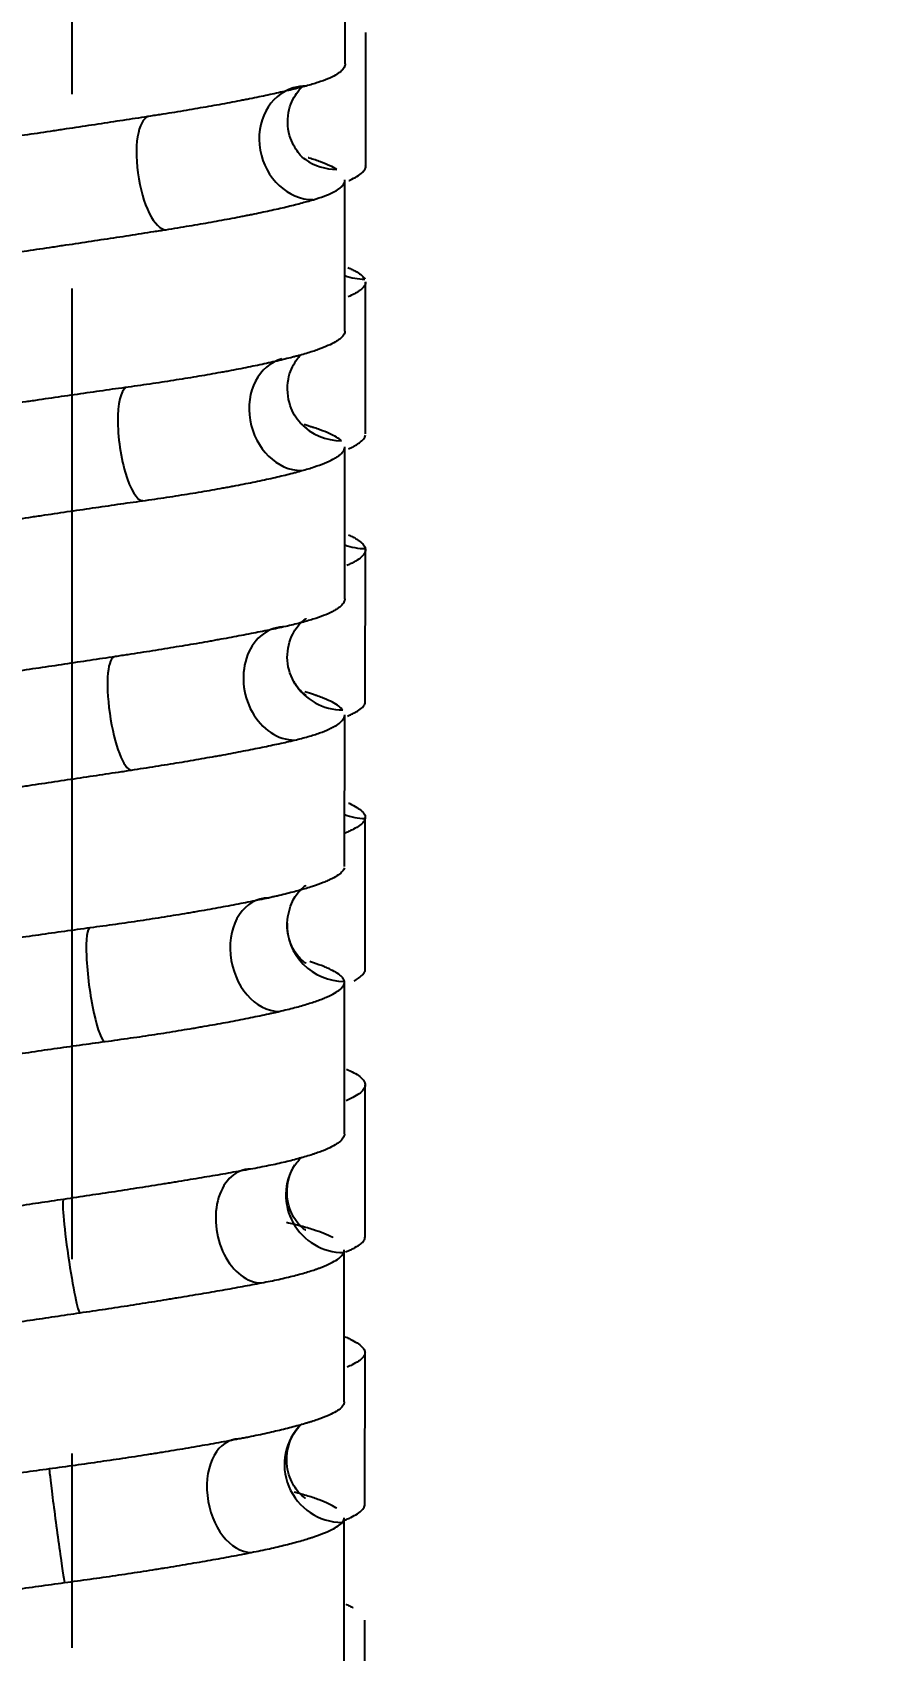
# Model space of a CAD drawing. Header units: millimetres. Extents: x 6110 to 6704, y -2661 to -1821.
# Drawn here: x 6337.75 to 6343.37, y -2415.06 to -2404.48 of the extents above; entities that cross this region are included whole.
import ezdxf

# ---------------------------------------------------------------- set-up
doc = ezdxf.new("R2010")
doc.units = ezdxf.units.MM
doc.header["$LTSCALE"] = 0.1
doc.linetypes.add('CENTERX2', pattern=[101.6, 63.5, -12.7, 12.7, -12.7])
doc.linetypes.add('HIDDEN2', pattern=[4.7625, 3.175, -1.5875])
doc.layers.add('1', color=4, linetype='HIDDEN2', lineweight=13)
doc.layers.add('DIM', color=3, linetype='Continuous', lineweight=9)
doc.layers.add('CENTER', color=1, linetype='CENTERX2')
doc.styles.get("Standard").update_dxf_attribs({"font": 'arial.ttf'})
doc.dimstyles.new('ISO-25', dxfattribs={"dimtxt": 2.5, "dimasz": 2.5, "dimexe": 1.25, "dimexo": 0.625, "dimtad": 1, "dimlfac": 5, "dimtxsty": 'Standard', "dimcen": 2.5, "dimadec": 0, "dimazin": 0, "dimtfac": 1, "dimtmove": 0, "dimatfit": 3, "dimfxl": 0, "dimarcsym": 0})

# ---------------------------------------------------------------- blocks, each defined once
blk = doc.blocks.new('*D85')
at = {"layer": 'Defpoints', "color": 0}
for p in [(6324.46, -2027.378), (6392.692, -2027.378), (6311.704, -2532.542)]:
    blk.add_point(p, dxfattribs=at)
at = {"layer": 'DIM', "color": 0, "lineweight": -2}
for p, q in [((6325.085, -2027.378), (6393.942, -2027.378)), ((6392.692, -2527.542), (6392.692, -2032.378)), ((6312.329, -2532.542), (6393.942, -2532.542))]:
    blk.add_line(p, q, dxfattribs=at)
at = {"layer": 'DIM', "color": 0}
for points in [[(6391.858, -2032.378), (6393.525, -2032.378), (6392.692, -2027.378)], [(6391.858, -2527.542), (6393.525, -2527.542), (6392.692, -2532.542)]]:
    blk.add_solid(points, dxfattribs=at)
at = {"layer": 'DIM', "color": 0, "insert": (6389.062, -2279.96), "char_height": 5, "attachment_point": 5, "rotation": 90}
blk.add_mtext('2020,7', dxfattribs=at)
blk = doc.blocks.new('*D93')
at = {"layer": 'Defpoints', "color": 0}
for p in [(6325.085, -2027.378), (6402.037, -2595.98), (6423.82, -2595.98)]:
    blk.add_point(p, dxfattribs=at)
at = {"layer": 'DIM', "color": 0, "lineweight": -2}
for p, q in [((6325.71, -2027.378), (6425.07, -2027.378)), ((6423.82, -2032.378), (6423.82, -2590.98)), ((6402.662, -2595.98), (6425.07, -2595.98))]:
    blk.add_line(p, q, dxfattribs=at)
at = {"layer": 'DIM', "color": 0}
for points in [[(6422.987, -2032.378), (6424.654, -2032.378), (6423.82, -2027.378)], [(6422.987, -2590.98), (6424.654, -2590.98), (6423.82, -2595.98)]]:
    blk.add_solid(points, dxfattribs=at)
at = {"layer": 'DIM', "color": 0, "insert": (6420.19, -2311.679), "char_height": 5, "attachment_point": 5, "rotation": 90}
blk.add_mtext('2274,4', dxfattribs=at)

msp = doc.modelspace()

# ---------------------------------------------------------------- hatches: boundary and pattern name
at = {"layer": 'DIM'}
h = msp.add_hatch(dxfattribs=at)
h.set_pattern_fill('ANSI31', color=2)
edge = h.paths.add_edge_path()
edge.add_line((6619.617, -2595.98), (6619.617, -1962.206))
edge.add_line((6634.617, -1966.11), (6619.617, -1966.11))
edge.add_line((6634.617, -2610.98), (6634.617, -1966.11))
edge.add_line((6634.617, -2610.98), (6184.457, -2610.98))
edge.add_line((6619.617, -2595.98), (6184.457, -2595.98))
edge.add_line((6184.457, -2610.98), (6184.457, -2595.98))

# ---------------------------------------------------------------- linework, layer by layer
at = {"layer": '1', "color": 7, "linetype": 'Continuous', "lineweight": -3}
for p, q in [((6339.797, -2404.687), (6339.797, -2403.692)), ((6339.932, -2405.356), (6339.932, -2404.481)), ((6339.543, -2405.315), (6339.538, -2405.312)), ((6339.796, -2406.435), (6339.796, -2405.445)), ((6339.931, -2407.107), (6339.931, -2406.114)), ((6339.794, -2408.186), (6339.795, -2407.193)), ((6339.929, -2408.857), (6339.93, -2407.865)), ((6339.793, -2409.936), (6339.794, -2408.944)), ((6339.928, -2410.606), (6339.929, -2409.615)), ((6339.792, -2411.685), (6339.793, -2410.693)), ((6339.927, -2412.358), (6339.928, -2411.364)), ((6339.791, -2413.437), (6339.791, -2412.443)), ((6339.926, -2414.105), (6339.927, -2413.117)), ((6339.79, -2415.184), (6339.79, -2414.195)), ((6339.925, -2415.858), (6339.925, -2414.864))]:
    msp.add_line(p, q, dxfattribs=at)
for centre, major_axis, ratio, start_param, end_param in [((6339.565, -2405.203), (0.101, -0.361), 0.870794, 3.160641, 6.043158), ((6339.565, -2405.203), (0.101, -0.361), 0.870794, 2.901344, 3.16064), ((6338.575, -2405.4), (0.058, -0.371), 0.353152, 3.087561, 6.2265), ((6339.755, -2405.006), (0.217, 0.306), 0.967947, 3.139665, 3.740266), ((6339.929, -2405.723), (-0.354, -0.124), 0.989973, 0.872849, 1.229045), ((6339.483, -2406.976), (0.096, -0.362), 0.827034, 3.152763, 6.064609), ((6338.425, -2407.172), (0.052, -0.371), 0.276635, 3.10289, 6.244687), ((6339.779, -2406.78), (0.273, 0.257), 0.983158, 3.141083, 3.949288), ((6339.93, -2407.486), (-0.375, 0.007), 0.989416, 1.219274, 1.58713), ((6339.437, -2408.738), (0.084, -0.365), 0.8053, 2.958162, 6.099946), ((6338.346, -2408.934), (0.056, -0.371), 0.234754, 3.10767, 6.246229), ((6339.787, -2408.541), (0.325, 0.187), 0.985886, 3.133116, 3.170048), ((6339.787, -2408.541), (0.325, 0.187), 0.985886, 3.170045, 4.180907), ((6339.926, -2409.25), (-0.351, 0.131), 0.989844, 1.562033, 1.930132), ((6339.331, -2410.513), (0.082, -0.366), 0.74904, 2.976573, 6.11521), ((6338.178, -2410.709), (0.05, -0.372), 0.1494, 3.121212, 6.263127), ((6339.792, -2410.316), (0.375, -0.01), 0.991098, 3.140926, 4.737807), ((6339.214, -2412.287), (0.069, -0.369), 0.690129, 3.012995, 6.155002), ((6339.783, -2412.09), (0.317, -0.201), 0.985175, 3.140306, 5.28143), ((6338.009, -2412.484), (0.054, -0.371), 0.061388, 3.1339, 6.272911), ((6339.771, -2413.854), (0.258, -0.272), 0.981152, 3.143181, 5.533255), ((6339.143, -2414.051), (0.071, -0.368), 0.652211, 3.016489, 6.155459), ((6337.912, -2414.248), (0.05, -0.372), 0.011464, 3.140004, 6.281869)]:
    msp.add_ellipse(centre, major_axis=major_axis, ratio=ratio, start_param=start_param, end_param=end_param, dxfattribs=at)
for points, knots in [([(6339.797, -2404.687), (6339.797, -2404.694), (6339.795, -2404.702), (6339.788, -2404.715), (6339.785, -2404.719), (6339.78, -2404.725), (6339.778, -2404.727), (6339.773, -2404.731), (6339.771, -2404.734), (6339.759, -2404.744), (6339.747, -2404.752), (6339.719, -2404.769), (6339.685, -2404.785), (6339.643, -2404.801), (6339.607, -2404.812), (6339.595, -2404.816), (6339.569, -2404.824), (6339.555, -2404.828), (6339.541, -2404.832)], [0, 0, 0, 0, 0.159291, 0.159291, 0.243362, 0.243362, 0.285397, 0.285397, 0.327433, 0.327433, 0.495574, 0.495574, 0.663716, 0.831858, 0.831858, 0.915929, 0.915929, 1, 1, 1, 1]), ([(6339.541, -2404.832), (6339.513, -2404.839), (6339.482, -2404.847), (6339.418, -2404.863), (6339.349, -2404.878), (6339.273, -2404.895), (6339.214, -2404.907), (6339.183, -2404.913), (6339.151, -2404.92), (6339.13, -2404.924), (6339.119, -2404.926), (6339.065, -2404.936), (6339.02, -2404.945), (6338.927, -2404.962), (6338.833, -2404.978), (6338.733, -2404.995), (6338.656, -2405.008), (6338.63, -2405.012), (6338.591, -2405.018), (6338.578, -2405.02), (6338.551, -2405.024), (6338.538, -2405.026), (6338.524, -2405.028)], [0, 0, 0, 0, 0.125, 0.125, 0.25, 0.375, 0.375, 0.4375, 0.46875, 0.46875, 0.5, 0.5, 0.625, 0.625, 0.75, 0.875, 0.875, 0.9375, 0.9375, 0.96875, 0.96875, 1, 1, 1, 1]), ([(6339.538, -2405.312), (6339.523, -2405.306), (6339.493, -2405.275), (6339.418, -2405.155), (6339.417, -2404.985), (6339.479, -2404.873), (6339.512, -2404.84), (6339.522, -2404.832)], [0, 0, 0, 0, 0.195054, 0.406386, 0.658338, 0.874263, 1, 1, 1, 1]), ([(6338.524, -2405.028), (6338.471, -2405.037), (6338.418, -2405.045), (6338.31, -2405.061), (6338.201, -2405.078), (6338.09, -2405.095), (6338.007, -2405.107), (6337.979, -2405.111), (6337.937, -2405.118), (6337.923, -2405.12), (6337.895, -2405.124), (6337.881, -2405.126), (6337.811, -2405.137), (6337.755, -2405.145), (6337.644, -2405.161), (6337.534, -2405.177), (6337.426, -2405.193), (6337.345, -2405.205), (6337.318, -2405.209), (6337.265, -2405.216), (6337.239, -2405.22), (6337.212, -2405.224)], [0, 0, 0, 0, 0.125, 0.125, 0.25, 0.375, 0.375, 0.4375, 0.4375, 0.46875, 0.46875, 0.5, 0.5, 0.625, 0.625, 0.75, 0.875, 0.875, 0.9375, 0.9375, 1, 1, 1, 1]), ([(6339.743, -2405.377), (6339.73, -2405.369), (6339.714, -2405.361), (6339.678, -2405.344), (6339.638, -2405.328), (6339.589, -2405.311), (6339.56, -2405.302), (6339.558, -2405.301), (6339.556, -2405.301)], [0, 0, 0, 0, 0.32556, 0.32556, 0.65112, 0.97668, 0.97668, 1, 1, 1, 1]), ([(6339.821, -2405.45), (6339.823, -2405.449), (6339.844, -2405.44), (6339.861, -2405.431), (6339.888, -2405.414), (6339.899, -2405.406), (6339.91, -2405.396), (6339.913, -2405.394), (6339.916, -2405.39), (6339.922, -2405.384), (6339.925, -2405.378), (6339.931, -2405.366), (6339.933, -2405.359), (6339.931, -2405.351)], [0, 0, 0, 0, 0.025667, 0.26925, 0.26925, 0.512833, 0.512833, 0.573729, 0.573729, 0.634625, 0.756417, 0.756417, 1, 1, 1, 1]), ([(6339.589, -2405.575), (6339.614, -2405.567), (6339.638, -2405.56), (6339.68, -2405.544), (6339.717, -2405.528), (6339.745, -2405.512), (6339.762, -2405.499), (6339.767, -2405.495), (6339.774, -2405.489), (6339.776, -2405.487), (6339.78, -2405.483), (6339.782, -2405.48), (6339.79, -2405.47), (6339.794, -2405.461), (6339.796, -2405.45), (6339.796, -2405.448), (6339.796, -2405.445)], [0, 0, 0, 0, 0.188231, 0.188231, 0.376463, 0.564694, 0.564694, 0.65881, 0.65881, 0.705868, 0.705868, 0.752926, 0.752926, 0.941157, 0.941157, 1, 1, 1, 1]), ([(6338.625, -2405.771), (6338.677, -2405.762), (6338.728, -2405.754), (6338.827, -2405.738), (6338.923, -2405.721), (6339.014, -2405.704), (6339.08, -2405.692), (6339.112, -2405.686), (6339.144, -2405.679), (6339.165, -2405.675), (6339.176, -2405.673), (6339.227, -2405.662), (6339.267, -2405.654), (6339.341, -2405.638), (6339.412, -2405.622), (6339.476, -2405.606), (6339.52, -2405.594), (6339.535, -2405.59), (6339.562, -2405.583), (6339.576, -2405.579), (6339.589, -2405.575)], [0, 0, 0, 0, 0.125, 0.125, 0.25, 0.375, 0.375, 0.4375, 0.46875, 0.46875, 0.5, 0.5, 0.625, 0.625, 0.75, 0.875, 0.875, 0.9375, 0.9375, 1, 1, 1, 1]), ([(6337.306, -2405.967), (6337.36, -2405.96), (6337.414, -2405.952), (6337.524, -2405.936), (6337.634, -2405.921), (6337.745, -2405.904), (6337.829, -2405.892), (6337.857, -2405.888), (6337.9, -2405.882), (6337.914, -2405.879), (6337.942, -2405.875), (6337.956, -2405.873), (6338.027, -2405.863), (6338.083, -2405.854), (6338.194, -2405.837), (6338.304, -2405.821), (6338.412, -2405.804), (6338.493, -2405.791), (6338.52, -2405.787), (6338.559, -2405.781), (6338.573, -2405.779), (6338.599, -2405.775), (6338.612, -2405.773), (6338.625, -2405.771)], [0, 0, 0, 0, 0.125, 0.125, 0.25, 0.375, 0.375, 0.4375, 0.4375, 0.46875, 0.46875, 0.5, 0.5, 0.625, 0.625, 0.75, 0.875, 0.875, 0.9375, 0.9375, 0.96875, 0.96875, 1, 1, 1, 1]), ([(6339.815, -2406.019), (6339.818, -2406.02), (6339.821, -2406.021), (6339.833, -2406.027), (6339.841, -2406.031), (6339.854, -2406.037), (6339.857, -2406.039), (6339.865, -2406.043), (6339.869, -2406.045), (6339.886, -2406.055), (6339.909, -2406.071), (6339.922, -2406.087), (6339.926, -2406.094)], [0, 0, 0, 0, 0.044469, 0.044469, 0.203725, 0.203725, 0.283352, 0.283352, 0.36298, 0.36298, 0.68149, 1, 1, 1, 1]), ([(6339.931, -2406.113), (6339.931, -2406.114), (6339.931, -2406.116), (6339.93, -2406.125), (6339.924, -2406.141), (6339.908, -2406.157), (6339.892, -2406.169), (6339.886, -2406.173), (6339.876, -2406.18), (6339.873, -2406.182), (6339.866, -2406.186), (6339.862, -2406.188), (6339.846, -2406.197), (6339.832, -2406.203), (6339.817, -2406.21)], [0, 0, 0, 0, 0.046159, 0.046159, 0.296684, 0.547208, 0.547208, 0.672471, 0.672471, 0.735102, 0.735102, 0.797733, 0.797733, 1, 1, 1, 1]), ([(6339.796, -2406.434), (6339.796, -2406.441), (6339.792, -2406.456), (6339.779, -2406.471), (6339.765, -2406.484), (6339.76, -2406.488), (6339.751, -2406.494), (6339.748, -2406.496), (6339.741, -2406.5), (6339.738, -2406.502), (6339.72, -2406.513), (6339.703, -2406.521), (6339.666, -2406.538), (6339.623, -2406.555), (6339.572, -2406.572), (6339.53, -2406.584), (6339.516, -2406.589), (6339.493, -2406.595), (6339.485, -2406.597), (6339.469, -2406.601), (6339.462, -2406.603), (6339.453, -2406.605)], [0, 0, 0, 0, 0.128348, 0.273623, 0.273623, 0.346261, 0.346261, 0.38258, 0.38258, 0.418899, 0.418899, 0.564174, 0.564174, 0.709449, 0.854725, 0.854725, 0.927362, 0.927362, 0.963681, 0.963681, 1, 1, 1, 1]), ([(6339.453, -2406.605), (6339.421, -2406.613), (6339.387, -2406.622), (6339.316, -2406.638), (6339.24, -2406.655), (6339.158, -2406.672), (6339.094, -2406.684), (6339.062, -2406.69), (6339.028, -2406.697), (6339.005, -2406.701), (6338.994, -2406.703), (6338.936, -2406.713), (6338.889, -2406.722), (6338.792, -2406.738), (6338.694, -2406.754), (6338.591, -2406.77), (6338.512, -2406.782), (6338.485, -2406.786), (6338.431, -2406.793), (6338.404, -2406.797), (6338.377, -2406.801)], [0, 0, 0, 0, 0.125, 0.125, 0.25, 0.375, 0.375, 0.4375, 0.46875, 0.46875, 0.5, 0.5, 0.625, 0.625, 0.75, 0.875, 0.875, 0.9375, 0.9375, 1, 1, 1, 1]), ([(6339.506, -2407.036), (6339.474, -2407.004), (6339.427, -2406.927), (6339.41, -2406.752), (6339.463, -2406.642), (6339.492, -2406.606), (6339.5, -2406.597)], [0, 0, 0, 0, 0.289022, 0.614373, 0.886562, 1, 1, 1, 1]), ([(6338.377, -2406.801), (6338.322, -2406.808), (6338.267, -2406.816), (6338.156, -2406.832), (6338.045, -2406.848), (6337.933, -2406.864), (6337.849, -2406.876), (6337.821, -2406.88), (6337.779, -2406.887), (6337.765, -2406.889), (6337.736, -2406.893), (6337.722, -2406.895), (6337.652, -2406.905), (6337.596, -2406.914), (6337.486, -2406.931), (6337.377, -2406.947), (6337.271, -2406.964), (6337.192, -2406.977), (6337.166, -2406.981), (6337.127, -2406.987), (6337.114, -2406.989), (6337.089, -2406.993), (6337.076, -2406.995), (6337.063, -2406.998)], [0, 0, 0, 0, 0.125, 0.125, 0.25, 0.375, 0.375, 0.4375, 0.4375, 0.46875, 0.46875, 0.5, 0.5, 0.625, 0.625, 0.75, 0.875, 0.875, 0.9375, 0.9375, 0.96875, 0.96875, 1, 1, 1, 1]), ([(6339.549, -2407.073), (6339.549, -2407.073), (6339.542, -2407.069), (6339.521, -2407.05), (6339.506, -2407.036)], [0, 0, 0, 0, 0.483378, 1, 1, 1, 1]), ([(6339.773, -2407.151), (6339.764, -2407.144), (6339.753, -2407.136), (6339.726, -2407.12), (6339.695, -2407.104), (6339.654, -2407.088), (6339.62, -2407.075), (6339.608, -2407.071), (6339.589, -2407.065), (6339.582, -2407.063), (6339.569, -2407.059), (6339.562, -2407.056), (6339.546, -2407.051), (6339.537, -2407.049), (6339.528, -2407.046)], [0, 0, 0, 0, 0.2309, 0.2309, 0.4618, 0.6927, 0.6927, 0.80815, 0.80815, 0.865875, 0.865875, 0.9236, 0.9236, 1, 1, 1, 1]), ([(6339.819, -2407.204), (6339.83, -2407.199), (6339.84, -2407.195), (6339.857, -2407.186), (6339.864, -2407.182), (6339.875, -2407.175), (6339.878, -2407.173), (6339.884, -2407.169), (6339.887, -2407.167), (6339.902, -2407.157), (6339.92, -2407.14), (6339.928, -2407.123), (6339.93, -2407.115)], [0, 0, 0, 0, 0.15878, 0.15878, 0.298984, 0.298984, 0.369085, 0.369085, 0.439187, 0.439187, 0.719593, 1, 1, 1, 1]), ([(6339.513, -2407.347), (6339.542, -2407.339), (6339.569, -2407.331), (6339.619, -2407.314), (6339.665, -2407.298), (6339.701, -2407.281), (6339.725, -2407.268), (6339.732, -2407.264), (6339.742, -2407.258), (6339.745, -2407.256), (6339.752, -2407.251), (6339.755, -2407.249), (6339.769, -2407.239), (6339.777, -2407.23), (6339.79, -2407.214), (6339.794, -2407.204), (6339.795, -2407.194), (6339.795, -2407.191)], [0, 0, 0, 0, 0.159442, 0.159442, 0.318884, 0.478326, 0.478326, 0.558047, 0.558047, 0.597907, 0.597907, 0.637768, 0.637768, 0.79721, 0.79721, 0.956652, 1, 1, 1, 1]), ([(6338.472, -2407.544), (6338.526, -2407.537), (6338.579, -2407.529), (6338.683, -2407.513), (6338.784, -2407.497), (6338.881, -2407.481), (6338.951, -2407.469), (6338.975, -2407.465), (6339.009, -2407.458), (6339.021, -2407.456), (6339.043, -2407.452), (6339.054, -2407.45), (6339.11, -2407.439), (6339.153, -2407.431), (6339.235, -2407.414), (6339.313, -2407.397), (6339.384, -2407.381), (6339.434, -2407.368), (6339.45, -2407.364), (6339.474, -2407.358), (6339.482, -2407.356), (6339.498, -2407.351), (6339.505, -2407.349), (6339.513, -2407.347)], [0, 0, 0, 0, 0.125, 0.125, 0.25, 0.375, 0.375, 0.4375, 0.4375, 0.46875, 0.46875, 0.5, 0.5, 0.625, 0.625, 0.75, 0.875, 0.875, 0.9375, 0.9375, 0.96875, 0.96875, 1, 1, 1, 1]), ([(6337.162, -2407.74), (6337.214, -2407.731), (6337.266, -2407.723), (6337.372, -2407.707), (6337.48, -2407.69), (6337.589, -2407.673), (6337.672, -2407.661), (6337.7, -2407.657), (6337.742, -2407.65), (6337.756, -2407.648), (6337.784, -2407.644), (6337.798, -2407.642), (6337.868, -2407.632), (6337.924, -2407.623), (6338.035, -2407.607), (6338.146, -2407.591), (6338.255, -2407.575), (6338.337, -2407.563), (6338.364, -2407.559), (6338.418, -2407.552), (6338.445, -2407.548), (6338.472, -2407.544)], [0, 0, 0, 0, 0.125, 0.125, 0.25, 0.375, 0.375, 0.4375, 0.4375, 0.46875, 0.46875, 0.5, 0.5, 0.625, 0.625, 0.75, 0.875, 0.875, 0.9375, 0.9375, 1, 1, 1, 1]), ([(6339.819, -2407.767), (6339.83, -2407.772), (6339.841, -2407.777), (6339.858, -2407.786), (6339.866, -2407.791), (6339.876, -2407.797), (6339.879, -2407.799), (6339.885, -2407.803), (6339.888, -2407.805), (6339.902, -2407.816), (6339.92, -2407.833), (6339.928, -2407.849), (6339.929, -2407.857)], [0, 0, 0, 0, 0.168314, 0.168314, 0.306928, 0.306928, 0.376235, 0.376235, 0.445543, 0.445543, 0.722771, 1, 1, 1, 1]), ([(6339.929, -2407.857), (6339.931, -2407.865), (6339.93, -2407.874), (6339.923, -2407.89), (6339.911, -2407.907), (6339.89, -2407.924), (6339.87, -2407.937), (6339.863, -2407.941), (6339.851, -2407.947), (6339.847, -2407.949), (6339.839, -2407.953), (6339.834, -2407.955), (6339.823, -2407.961), (6339.815, -2407.964), (6339.808, -2407.967)], [0, 0, 0, 0, 0.228076, 0.228076, 0.456152, 0.684229, 0.684229, 0.798267, 0.798267, 0.855286, 0.855286, 0.912305, 0.912305, 1, 1, 1, 1]), ([(6339.794, -2408.186), (6339.794, -2408.189), (6339.794, -2408.192), (6339.792, -2408.203), (6339.783, -2408.22), (6339.765, -2408.237), (6339.748, -2408.249), (6339.741, -2408.253), (6339.731, -2408.26), (6339.727, -2408.262), (6339.72, -2408.266), (6339.716, -2408.268), (6339.695, -2408.279), (6339.677, -2408.287), (6339.635, -2408.303), (6339.589, -2408.319), (6339.533, -2408.335), (6339.489, -2408.347), (6339.473, -2408.351), (6339.441, -2408.359), (6339.425, -2408.362), (6339.408, -2408.366)], [0, 0, 0, 0, 0.050315, 0.050315, 0.185985, 0.321654, 0.321654, 0.389488, 0.389488, 0.423406, 0.423406, 0.457323, 0.457323, 0.592992, 0.592992, 0.728662, 0.864331, 0.864331, 0.932165, 0.932165, 1, 1, 1, 1]), ([(6339.462, -2408.728), (6339.434, -2408.675), (6339.404, -2408.576), (6339.445, -2408.412), (6339.513, -2408.333), (6339.539, -2408.316), (6339.542, -2408.315), (6339.542, -2408.315)], [0, 0, 0, 0, 0.270672, 0.527979, 0.735318, 0.92281, 1, 1, 1, 1]), ([(6339.408, -2408.366), (6339.373, -2408.374), (6339.337, -2408.382), (6339.262, -2408.397), (6339.183, -2408.413), (6339.097, -2408.429), (6339.03, -2408.442), (6338.996, -2408.448), (6338.961, -2408.454), (6338.938, -2408.458), (6338.926, -2408.461), (6338.866, -2408.471), (6338.817, -2408.48), (6338.718, -2408.496), (6338.616, -2408.513), (6338.511, -2408.53), (6338.43, -2408.542), (6338.403, -2408.547), (6338.362, -2408.553), (6338.348, -2408.555), (6338.321, -2408.559), (6338.307, -2408.561), (6338.293, -2408.563)], [0, 0, 0, 0, 0.125, 0.125, 0.25, 0.375, 0.375, 0.4375, 0.46875, 0.46875, 0.5, 0.5, 0.625, 0.625, 0.75, 0.875, 0.875, 0.9375, 0.9375, 0.96875, 0.96875, 1, 1, 1, 1]), ([(6338.293, -2408.563), (6338.238, -2408.571), (6338.182, -2408.58), (6338.072, -2408.596), (6337.961, -2408.613), (6337.85, -2408.63), (6337.766, -2408.642), (6337.738, -2408.646), (6337.696, -2408.653), (6337.682, -2408.655), (6337.654, -2408.659), (6337.64, -2408.661), (6337.571, -2408.671), (6337.516, -2408.68), (6337.407, -2408.696), (6337.3, -2408.712), (6337.196, -2408.728), (6337.119, -2408.74), (6337.093, -2408.744), (6337.043, -2408.751), (6337.017, -2408.755), (6336.993, -2408.759)], [0, 0, 0, 0, 0.125, 0.125, 0.25, 0.375, 0.375, 0.4375, 0.4375, 0.46875, 0.46875, 0.5, 0.5, 0.625, 0.625, 0.75, 0.875, 0.875, 0.9375, 0.9375, 1, 1, 1, 1]), ([(6339.541, -2408.815), (6339.54, -2408.815), (6339.528, -2408.809), (6339.486, -2408.768), (6339.465, -2408.734), (6339.462, -2408.728)], [0, 0, 0, 0, 0.469048, 0.920163, 1, 1, 1, 1]), ([(6339.782, -2408.912), (6339.775, -2408.904), (6339.766, -2408.895), (6339.744, -2408.879), (6339.717, -2408.862), (6339.68, -2408.845), (6339.65, -2408.833), (6339.639, -2408.829), (6339.621, -2408.822), (6339.616, -2408.82), (6339.603, -2408.816), (6339.597, -2408.814), (6339.573, -2408.806), (6339.554, -2408.8), (6339.533, -2408.794)], [0, 0, 0, 0, 0.211921, 0.211921, 0.423841, 0.635762, 0.635762, 0.741723, 0.741723, 0.794703, 0.794703, 0.847683, 0.847683, 1, 1, 1, 1]), ([(6339.466, -2409.11), (6339.498, -2409.102), (6339.527, -2409.094), (6339.582, -2409.079), (6339.632, -2409.063), (6339.673, -2409.046), (6339.7, -2409.034), (6339.709, -2409.03), (6339.721, -2409.023), (6339.725, -2409.021), (6339.732, -2409.017), (6339.736, -2409.015), (6339.753, -2409.004), (6339.764, -2408.996), (6339.78, -2408.979), (6339.791, -2408.964), (6339.794, -2408.95), (6339.794, -2408.944)], [0, 0, 0, 0, 0.148572, 0.148572, 0.297144, 0.445716, 0.445716, 0.520002, 0.520002, 0.557145, 0.557145, 0.594287, 0.594287, 0.742859, 0.742859, 0.891431, 1, 1, 1, 1]), ([(6339.813, -2408.952), (6339.815, -2408.951), (6339.817, -2408.95), (6339.828, -2408.946), (6339.837, -2408.941), (6339.849, -2408.935), (6339.853, -2408.933), (6339.861, -2408.929), (6339.865, -2408.927), (6339.882, -2408.917), (6339.906, -2408.901), (6339.919, -2408.886), (6339.924, -2408.878)], [0, 0, 0, 0, 0.031789, 0.031789, 0.193157, 0.193157, 0.273841, 0.273841, 0.354526, 0.354526, 0.677263, 1, 1, 1, 1]), ([(6338.398, -2409.305), (6338.452, -2409.297), (6338.506, -2409.289), (6338.61, -2409.272), (6338.712, -2409.256), (6338.811, -2409.239), (6338.883, -2409.226), (6338.906, -2409.222), (6338.942, -2409.216), (6338.953, -2409.214), (6338.977, -2409.21), (6338.988, -2409.208), (6339.045, -2409.197), (6339.089, -2409.189), (6339.174, -2409.172), (6339.255, -2409.156), (6339.329, -2409.14), (6339.382, -2409.129), (6339.4, -2409.125), (6339.433, -2409.117), (6339.45, -2409.113), (6339.466, -2409.11)], [0, 0, 0, 0, 0.125, 0.125, 0.25, 0.375, 0.375, 0.4375, 0.4375, 0.46875, 0.46875, 0.5, 0.5, 0.625, 0.625, 0.75, 0.875, 0.875, 0.9375, 0.9375, 1, 1, 1, 1]), ([(6337.081, -2409.502), (6337.133, -2409.495), (6337.185, -2409.487), (6337.29, -2409.471), (6337.397, -2409.456), (6337.506, -2409.439), (6337.589, -2409.427), (6337.617, -2409.423), (6337.659, -2409.416), (6337.673, -2409.414), (6337.701, -2409.41), (6337.715, -2409.408), (6337.786, -2409.397), (6337.842, -2409.389), (6337.954, -2409.372), (6338.066, -2409.355), (6338.177, -2409.339), (6338.26, -2409.326), (6338.288, -2409.322), (6338.329, -2409.316), (6338.343, -2409.314), (6338.371, -2409.31), (6338.384, -2409.307), (6338.398, -2409.305)], [0, 0, 0, 0, 0.125, 0.125, 0.25, 0.375, 0.375, 0.4375, 0.4375, 0.46875, 0.46875, 0.5, 0.5, 0.625, 0.625, 0.75, 0.875, 0.875, 0.9375, 0.9375, 0.96875, 0.96875, 1, 1, 1, 1]), ([(6339.818, -2409.521), (6339.821, -2409.522), (6339.842, -2409.532), (6339.86, -2409.542), (6339.887, -2409.558), (6339.898, -2409.566), (6339.909, -2409.576), (6339.911, -2409.578), (6339.914, -2409.582), (6339.92, -2409.588), (6339.923, -2409.594), (6339.929, -2409.606), (6339.93, -2409.614), (6339.928, -2409.621)], [0, 0, 0, 0, 0.038202, 0.278652, 0.278652, 0.519101, 0.519101, 0.579214, 0.579214, 0.639326, 0.759551, 0.759551, 1, 1, 1, 1]), ([(6339.928, -2409.621), (6339.927, -2409.629), (6339.923, -2409.637), (6339.911, -2409.652), (6339.893, -2409.668), (6339.867, -2409.684), (6339.843, -2409.696), (6339.835, -2409.7), (6339.821, -2409.707), (6339.816, -2409.709), (6339.807, -2409.713), (6339.802, -2409.715), (6339.797, -2409.717)], [0, 0, 0, 0, 0.250618, 0.250618, 0.501237, 0.751855, 0.751855, 0.877165, 0.877165, 0.939819, 0.939819, 1, 1, 1, 1]), ([(6339.792, -2409.944), (6339.791, -2409.952), (6339.786, -2409.959), (6339.773, -2409.975), (6339.755, -2409.991), (6339.727, -2410.007), (6339.702, -2410.02), (6339.693, -2410.024), (6339.679, -2410.03), (6339.674, -2410.032), (6339.664, -2410.037), (6339.659, -2410.039), (6339.633, -2410.049), (6339.609, -2410.058), (6339.558, -2410.075), (6339.502, -2410.091), (6339.439, -2410.108), (6339.387, -2410.121), (6339.37, -2410.125), (6339.343, -2410.131), (6339.333, -2410.133), (6339.315, -2410.137), (6339.305, -2410.139), (6339.296, -2410.142)], [0, 0, 0, 0, 0.125, 0.125, 0.25, 0.375, 0.375, 0.4375, 0.4375, 0.46875, 0.46875, 0.5, 0.5, 0.625, 0.625, 0.75, 0.875, 0.875, 0.9375, 0.9375, 0.96875, 0.96875, 1, 1, 1, 1]), ([(6339.296, -2410.142), (6339.258, -2410.15), (6339.218, -2410.158), (6339.136, -2410.175), (6339.05, -2410.191), (6338.959, -2410.208), (6338.888, -2410.221), (6338.852, -2410.227), (6338.815, -2410.233), (6338.791, -2410.237), (6338.778, -2410.24), (6338.716, -2410.25), (6338.665, -2410.258), (6338.562, -2410.275), (6338.457, -2410.291), (6338.35, -2410.307), (6338.241, -2410.322), (6338.185, -2410.33), (6338.129, -2410.337)], [0, 0, 0, 0, 0.125, 0.125, 0.25, 0.375, 0.375, 0.4375, 0.46875, 0.46875, 0.5, 0.5, 0.625, 0.625, 0.75, 0.875, 0.875, 1, 1, 1, 1]), ([(6339.417, -2410.306), (6339.424, -2410.25), (6339.442, -2410.166), (6339.506, -2410.085), (6339.537, -2410.062), (6339.542, -2410.059), (6339.542, -2410.059)], [0, 0, 0, 0, 0.323624, 0.590019, 0.833403, 1, 1, 1, 1]), ([(6338.129, -2410.337), (6338.073, -2410.345), (6338.017, -2410.353), (6337.904, -2410.368), (6337.792, -2410.384), (6337.681, -2410.4), (6337.597, -2410.413), (6337.57, -2410.417), (6337.528, -2410.423), (6337.514, -2410.425), (6337.486, -2410.429), (6337.472, -2410.432), (6337.404, -2410.442), (6337.35, -2410.451), (6337.243, -2410.467), (6337.139, -2410.484), (6337.038, -2410.501), (6336.963, -2410.513), (6336.939, -2410.518), (6336.903, -2410.524), (6336.89, -2410.526), (6336.866, -2410.53), (6336.855, -2410.532), (6336.843, -2410.534)], [0, 0, 0, 0, 0.125, 0.125, 0.25, 0.375, 0.375, 0.4375, 0.4375, 0.46875, 0.46875, 0.5, 0.5, 0.625, 0.625, 0.75, 0.875, 0.875, 0.9375, 0.9375, 0.96875, 0.96875, 1, 1, 1, 1]), ([(6339.542, -2410.57), (6339.542, -2410.57), (6339.539, -2410.568), (6339.515, -2410.553), (6339.449, -2410.476), (6339.418, -2410.376), (6339.417, -2410.316), (6339.417, -2410.306)], [0, 0, 0, 0, 0.079488, 0.361964, 0.629848, 0.937855, 1, 1, 1, 1]), ([(6339.792, -2410.687), (6339.791, -2410.68), (6339.787, -2410.672), (6339.775, -2410.656), (6339.757, -2410.64), (6339.73, -2410.624), (6339.706, -2410.612), (6339.697, -2410.607), (6339.684, -2410.601), (6339.679, -2410.599), (6339.669, -2410.595), (6339.664, -2410.593), (6339.638, -2410.582), (6339.615, -2410.574), (6339.582, -2410.562), (6339.573, -2410.56), (6339.565, -2410.557)], [0, 0, 0, 0, 0.188094, 0.188094, 0.376188, 0.564282, 0.564282, 0.658329, 0.658329, 0.705352, 0.705352, 0.752375, 0.752375, 0.940469, 0.940469, 1, 1, 1, 1]), ([(6339.855, -2410.685), (6339.866, -2410.679), (6339.889, -2410.664), (6339.906, -2410.65), (6339.913, -2410.642)], [0, 0, 0, 0, 0.412972, 1, 1, 1, 1]), ([(6339.913, -2410.642), (6339.92, -2410.634), (6339.925, -2410.626), (6339.928, -2410.614), (6339.928, -2410.61), (6339.928, -2410.606)], [0, 0, 0, 0, 0.693912, 0.693912, 1, 1, 1, 1]), ([(6339.366, -2410.884), (6339.402, -2410.875), (6339.435, -2410.867), (6339.498, -2410.851), (6339.556, -2410.834), (6339.606, -2410.817), (6339.64, -2410.805), (6339.651, -2410.8), (6339.666, -2410.794), (6339.671, -2410.792), (6339.681, -2410.788), (6339.686, -2410.786), (6339.708, -2410.775), (6339.724, -2410.767), (6339.751, -2410.75), (6339.773, -2410.734), (6339.785, -2410.718), (6339.792, -2410.703), (6339.793, -2410.695), (6339.792, -2410.687)], [0, 0, 0, 0, 0.125, 0.125, 0.25, 0.375, 0.375, 0.4375, 0.4375, 0.46875, 0.46875, 0.5, 0.5, 0.625, 0.625, 0.75, 0.875, 0.875, 1, 1, 1, 1]), ([(6338.228, -2411.081), (6338.284, -2411.073), (6338.339, -2411.065), (6338.447, -2411.05), (6338.554, -2411.034), (6338.657, -2411.018), (6338.733, -2411.005), (6338.758, -2411.001), (6338.796, -2410.995), (6338.808, -2410.993), (6338.833, -2410.988), (6338.845, -2410.986), (6338.906, -2410.976), (6338.953, -2410.967), (6339.044, -2410.951), (6339.132, -2410.934), (6339.214, -2410.917), (6339.273, -2410.904), (6339.292, -2410.9), (6339.321, -2410.894), (6339.33, -2410.892), (6339.348, -2410.888), (6339.357, -2410.886), (6339.366, -2410.884)], [0, 0, 0, 0, 0.125, 0.125, 0.25, 0.375, 0.375, 0.4375, 0.4375, 0.46875, 0.46875, 0.5, 0.5, 0.625, 0.625, 0.75, 0.875, 0.875, 0.9375, 0.9375, 0.96875, 0.96875, 1, 1, 1, 1]), ([(6336.935, -2411.276), (6336.983, -2411.268), (6337.033, -2411.26), (6337.134, -2411.243), (6337.237, -2411.227), (6337.343, -2411.21), (6337.424, -2411.197), (6337.451, -2411.193), (6337.492, -2411.187), (6337.506, -2411.185), (6337.534, -2411.181), (6337.548, -2411.178), (6337.617, -2411.168), (6337.672, -2411.16), (6337.783, -2411.143), (6337.894, -2411.127), (6338.005, -2411.111), (6338.116, -2411.096), (6338.172, -2411.088), (6338.228, -2411.081)], [0, 0, 0, 0, 0.125, 0.125, 0.25, 0.375, 0.375, 0.4375, 0.4375, 0.46875, 0.46875, 0.5, 0.5, 0.625, 0.625, 0.75, 0.875, 0.875, 1, 1, 1, 1]), ([(6339.805, -2411.262), (6339.823, -2411.269), (6339.857, -2411.285), (6339.882, -2411.301), (6339.903, -2411.318), (6339.911, -2411.326), (6339.919, -2411.336), (6339.92, -2411.339), (6339.922, -2411.343), (6339.923, -2411.345), (6339.926, -2411.351), (6339.927, -2411.355), (6339.928, -2411.368), (6339.927, -2411.376), (6339.923, -2411.384)], [0, 0, 0, 0, 0.187549, 0.390662, 0.390662, 0.593775, 0.593775, 0.644553, 0.644553, 0.695331, 0.695331, 0.796887, 0.796887, 1, 1, 1, 1]), ([(6339.923, -2411.384), (6339.919, -2411.393), (6339.913, -2411.401), (6339.895, -2411.418), (6339.872, -2411.434), (6339.84, -2411.451), (6339.816, -2411.462), (6339.81, -2411.465), (6339.803, -2411.468)], [0, 0, 0, 0, 0.300187, 0.300187, 0.600374, 0.900561, 0.900561, 1, 1, 1, 1]), ([(6339.778, -2411.719), (6339.771, -2411.728), (6339.762, -2411.736), (6339.739, -2411.753), (6339.711, -2411.769), (6339.674, -2411.786), (6339.642, -2411.799), (6339.631, -2411.803), (6339.613, -2411.809), (6339.608, -2411.811), (6339.595, -2411.815), (6339.589, -2411.818), (6339.557, -2411.828), (6339.529, -2411.836), (6339.47, -2411.853), (6339.406, -2411.869), (6339.335, -2411.885), (6339.279, -2411.896), (6339.259, -2411.9), (6339.22, -2411.908), (6339.199, -2411.912), (6339.178, -2411.916)], [0, 0, 0, 0, 0.125, 0.125, 0.25, 0.375, 0.375, 0.4375, 0.4375, 0.46875, 0.46875, 0.5, 0.5, 0.625, 0.625, 0.75, 0.875, 0.875, 0.9375, 0.9375, 1, 1, 1, 1]), ([(6339.792, -2411.686), (6339.792, -2411.689), (6339.792, -2411.691), (6339.789, -2411.703), (6339.785, -2411.711), (6339.778, -2411.719)], [0, 0, 0, 0, 0.261169, 0.261169, 1, 1, 1, 1]), ([(6339.178, -2411.916), (6339.137, -2411.923), (6339.093, -2411.931), (6339.004, -2411.947), (6338.912, -2411.962), (6338.815, -2411.979), (6338.74, -2411.991), (6338.714, -2411.995), (6338.676, -2412.002), (6338.663, -2412.004), (6338.637, -2412.008), (6338.624, -2412.01), (6338.558, -2412.021), (6338.505, -2412.029), (6338.398, -2412.046), (6338.29, -2412.063), (6338.18, -2412.079), (6338.068, -2412.096), (6338.012, -2412.104), (6337.955, -2412.113)], [0, 0, 0, 0, 0.125, 0.125, 0.25, 0.375, 0.375, 0.4375, 0.4375, 0.46875, 0.46875, 0.5, 0.5, 0.625, 0.625, 0.75, 0.875, 0.875, 1, 1, 1, 1]), ([(6339.539, -2412.315), (6339.539, -2412.315), (6339.529, -2412.309), (6339.474, -2412.261), (6339.409, -2412.133), (6339.419, -2411.983), (6339.452, -2411.913), (6339.467, -2411.89)], [0, 0, 0, 0, 0.170214, 0.373633, 0.598241, 0.862018, 1, 1, 1, 1]), ([(6337.955, -2412.113), (6337.901, -2412.121), (6337.846, -2412.129), (6337.738, -2412.145), (6337.631, -2412.161), (6337.525, -2412.177), (6337.446, -2412.189), (6337.419, -2412.193), (6337.367, -2412.201), (6337.341, -2412.205), (6337.263, -2412.217), (6337.212, -2412.225), (6337.112, -2412.241), (6337.014, -2412.257), (6336.92, -2412.272), (6336.852, -2412.284), (6336.829, -2412.287), (6336.784, -2412.295), (6336.762, -2412.299), (6336.74, -2412.302)], [0, 0, 0, 0, 0.125, 0.125, 0.25, 0.375, 0.375, 0.4375, 0.4375, 0.5, 0.5, 0.625, 0.625, 0.75, 0.875, 0.875, 0.9375, 0.9375, 1, 1, 1, 1]), ([(6339.719, -2412.365), (6339.717, -2412.363), (6339.715, -2412.362), (6339.697, -2412.353), (6339.679, -2412.344), (6339.638, -2412.328), (6339.592, -2412.312), (6339.538, -2412.296), (6339.494, -2412.284), (6339.479, -2412.28), (6339.447, -2412.272), (6339.431, -2412.269), (6339.414, -2412.265)], [0, 0, 0, 0, 0.032677, 0.032677, 0.274508, 0.274508, 0.516338, 0.758169, 0.758169, 0.879085, 0.879085, 1, 1, 1, 1]), ([(6339.898, -2412.405), (6339.908, -2412.398), (6339.915, -2412.39), (6339.925, -2412.375), (6339.927, -2412.367), (6339.927, -2412.359)], [0, 0, 0, 0, 0.503146, 0.503146, 1, 1, 1, 1]), ([(6339.25, -2412.659), (6339.289, -2412.651), (6339.327, -2412.644), (6339.398, -2412.628), (6339.465, -2412.612), (6339.524, -2412.596), (6339.565, -2412.583), (6339.585, -2412.577), (6339.604, -2412.571), (6339.616, -2412.566), (6339.622, -2412.564), (6339.651, -2412.554), (6339.671, -2412.545), (6339.707, -2412.528), (6339.739, -2412.512), (6339.761, -2412.495), (6339.778, -2412.478), (6339.784, -2412.47), (6339.788, -2412.462)], [0, 0, 0, 0, 0.125, 0.125, 0.25, 0.375, 0.375, 0.4375, 0.46875, 0.46875, 0.5, 0.5, 0.625, 0.625, 0.75, 0.875, 0.875, 1, 1, 1, 1]), ([(6339.8, -2412.456), (6339.804, -2412.455), (6339.807, -2412.454), (6339.815, -2412.45), (6339.82, -2412.448), (6339.829, -2412.444), (6339.842, -2412.438), (6339.854, -2412.432), (6339.876, -2412.42), (6339.888, -2412.413), (6339.898, -2412.405)], [0, 0, 0, 0, 0.079457, 0.079457, 0.194525, 0.194525, 0.309593, 0.539729, 0.539729, 1, 1, 1, 1]), ([(6338.063, -2412.855), (6338.12, -2412.846), (6338.175, -2412.838), (6338.285, -2412.822), (6338.393, -2412.805), (6338.499, -2412.788), (6338.578, -2412.776), (6338.604, -2412.772), (6338.642, -2412.765), (6338.655, -2412.763), (6338.681, -2412.759), (6338.694, -2412.757), (6338.757, -2412.746), (6338.807, -2412.738), (6338.903, -2412.722), (6338.996, -2412.706), (6339.084, -2412.69), (6339.148, -2412.678), (6339.169, -2412.674), (6339.21, -2412.667), (6339.23, -2412.663), (6339.25, -2412.659)], [0, 0, 0, 0, 0.125, 0.125, 0.25, 0.375, 0.375, 0.4375, 0.4375, 0.46875, 0.46875, 0.5, 0.5, 0.625, 0.625, 0.75, 0.875, 0.875, 0.9375, 0.9375, 1, 1, 1, 1]), ([(6336.821, -2413.046), (6336.867, -2413.038), (6336.914, -2413.031), (6337.009, -2413.015), (6337.106, -2413), (6337.207, -2412.984), (6337.284, -2412.972), (6337.323, -2412.966), (6337.362, -2412.96), (6337.388, -2412.956), (6337.402, -2412.954), (6337.468, -2412.944), (6337.522, -2412.936), (6337.629, -2412.919), (6337.737, -2412.903), (6337.845, -2412.887), (6337.954, -2412.871), (6338.009, -2412.863), (6338.063, -2412.855)], [0, 0, 0, 0, 0.125, 0.125, 0.25, 0.375, 0.375, 0.4375, 0.46875, 0.46875, 0.5, 0.5, 0.625, 0.625, 0.75, 0.875, 0.875, 1, 1, 1, 1]), ([(6339.796, -2413.012), (6339.798, -2413.013), (6339.8, -2413.013), (6339.807, -2413.016), (6339.812, -2413.018), (6339.821, -2413.023), (6339.826, -2413.025), (6339.848, -2413.035), (6339.863, -2413.044), (6339.888, -2413.06), (6339.909, -2413.077), (6339.92, -2413.093), (6339.925, -2413.105), (6339.926, -2413.109), (6339.927, -2413.115), (6339.927, -2413.117), (6339.926, -2413.121), (6339.926, -2413.123), (6339.924, -2413.133), (6339.919, -2413.141), (6339.912, -2413.148)], [0, 0, 0, 0, 0.01698, 0.01698, 0.061662, 0.061662, 0.106345, 0.106345, 0.285076, 0.285076, 0.463807, 0.642538, 0.642538, 0.731904, 0.731904, 0.776586, 0.776586, 0.821269, 0.821269, 1, 1, 1, 1]), ([(6339.912, -2413.148), (6339.906, -2413.156), (6339.896, -2413.164), (6339.873, -2413.179), (6339.851, -2413.192), (6339.823, -2413.205), (6339.811, -2413.21)], [0, 0, 0, 0, 0.382957, 0.382957, 0.765915, 1, 1, 1, 1]), ([(6339.764, -2413.483), (6339.754, -2413.49), (6339.742, -2413.498), (6339.714, -2413.514), (6339.68, -2413.53), (6339.638, -2413.546), (6339.602, -2413.558), (6339.59, -2413.563), (6339.57, -2413.569), (6339.563, -2413.571), (6339.55, -2413.575), (6339.543, -2413.577), (6339.507, -2413.588), (6339.477, -2413.596), (6339.412, -2413.613), (6339.344, -2413.63), (6339.268, -2413.647), (6339.208, -2413.659), (6339.187, -2413.663), (6339.156, -2413.67), (6339.145, -2413.672), (6339.124, -2413.676), (6339.113, -2413.678), (6339.102, -2413.68)], [0, 0, 0, 0, 0.125, 0.125, 0.25, 0.375, 0.375, 0.4375, 0.4375, 0.46875, 0.46875, 0.5, 0.5, 0.625, 0.625, 0.75, 0.875, 0.875, 0.9375, 0.9375, 0.96875, 0.96875, 1, 1, 1, 1]), ([(6339.791, -2413.438), (6339.791, -2413.445), (6339.789, -2413.452), (6339.78, -2413.467), (6339.773, -2413.475), (6339.764, -2413.483)], [0, 0, 0, 0, 0.475483, 0.475483, 1, 1, 1, 1]), ([(6339.537, -2414.068), (6339.537, -2414.068), (6339.522, -2414.06), (6339.458, -2413.994), (6339.403, -2413.856), (6339.425, -2413.692), (6339.484, -2413.61), (6339.509, -2413.585), (6339.513, -2413.582)], [0, 0, 0, 0, 0.190384, 0.363568, 0.559545, 0.784238, 0.971524, 1, 1, 1, 1]), ([(6339.102, -2413.68), (6339.059, -2413.688), (6339.014, -2413.697), (6338.922, -2413.713), (6338.827, -2413.73), (6338.728, -2413.747), (6338.651, -2413.759), (6338.626, -2413.763), (6338.587, -2413.77), (6338.574, -2413.772), (6338.547, -2413.776), (6338.534, -2413.778), (6338.467, -2413.789), (6338.414, -2413.797), (6338.306, -2413.813), (6338.197, -2413.829), (6338.086, -2413.845), (6337.975, -2413.861), (6337.919, -2413.868), (6337.862, -2413.876)], [0, 0, 0, 0, 0.125, 0.125, 0.25, 0.375, 0.375, 0.4375, 0.4375, 0.46875, 0.46875, 0.5, 0.5, 0.625, 0.625, 0.75, 0.875, 0.875, 1, 1, 1, 1]), ([(6337.862, -2413.876), (6337.805, -2413.884), (6337.749, -2413.891), (6337.637, -2413.907), (6337.526, -2413.923), (6337.417, -2413.939), (6337.336, -2413.952), (6337.309, -2413.956), (6337.269, -2413.962), (6337.255, -2413.964), (6337.229, -2413.968), (6337.215, -2413.97), (6337.149, -2413.981), (6337.098, -2413.989), (6336.997, -2414.006), (6336.899, -2414.023), (6336.806, -2414.04), (6336.738, -2414.052), (6336.716, -2414.057), (6336.683, -2414.063), (6336.672, -2414.065), (6336.65, -2414.069), (6336.64, -2414.071), (6336.629, -2414.073)], [0, 0, 0, 0, 0.125, 0.125, 0.25, 0.375, 0.375, 0.4375, 0.4375, 0.46875, 0.46875, 0.5, 0.5, 0.625, 0.625, 0.75, 0.875, 0.875, 0.9375, 0.9375, 0.96875, 0.96875, 1, 1, 1, 1]), ([(6339.743, -2414.134), (6339.741, -2414.132), (6339.738, -2414.131), (6339.722, -2414.121), (6339.707, -2414.112), (6339.67, -2414.095), (6339.63, -2414.078), (6339.58, -2414.061), (6339.539, -2414.049), (6339.525, -2414.045), (6339.502, -2414.038), (6339.495, -2414.036), (6339.479, -2414.032), (6339.472, -2414.03), (6339.464, -2414.028)], [0, 0, 0, 0, 0.042975, 0.042975, 0.282232, 0.282232, 0.521488, 0.760744, 0.760744, 0.880372, 0.880372, 0.940186, 0.940186, 1, 1, 1, 1]), ([(6339.878, -2414.169), (6339.89, -2414.161), (6339.9, -2414.153), (6339.916, -2414.136), (6339.924, -2414.123), (6339.926, -2414.11), (6339.926, -2414.105)], [0, 0, 0, 0, 0.389616, 0.389616, 0.779233, 1, 1, 1, 1]), ([(6339.183, -2414.422), (6339.225, -2414.414), (6339.264, -2414.406), (6339.339, -2414.389), (6339.41, -2414.372), (6339.473, -2414.356), (6339.517, -2414.343), (6339.539, -2414.337), (6339.559, -2414.33), (6339.573, -2414.326), (6339.579, -2414.324), (6339.611, -2414.314), (6339.634, -2414.305), (6339.675, -2414.289), (6339.712, -2414.273), (6339.739, -2414.257), (6339.762, -2414.241), (6339.771, -2414.234), (6339.778, -2414.226)], [0, 0, 0, 0, 0.125, 0.125, 0.25, 0.375, 0.375, 0.4375, 0.46875, 0.46875, 0.5, 0.5, 0.625, 0.625, 0.75, 0.875, 0.875, 1, 1, 1, 1]), ([(6339.778, -2414.226), (6339.784, -2414.218), (6339.788, -2414.211), (6339.79, -2414.2), (6339.79, -2414.198), (6339.79, -2414.196)], [0, 0, 0, 0, 0.773405, 0.773405, 1, 1, 1, 1]), ([(6339.792, -2414.212), (6339.797, -2414.21), (6339.801, -2414.209), (6339.815, -2414.202), (6339.825, -2414.198), (6339.85, -2414.186), (6339.865, -2414.177), (6339.878, -2414.169)], [0, 0, 0, 0, 0.133887, 0.133887, 0.422591, 0.422591, 1, 1, 1, 1]), ([(6337.961, -2414.619), (6338.018, -2414.612), (6338.074, -2414.604), (6338.186, -2414.588), (6338.297, -2414.573), (6338.405, -2414.556), (6338.486, -2414.544), (6338.512, -2414.54), (6338.552, -2414.533), (6338.565, -2414.531), (6338.592, -2414.527), (6338.605, -2414.525), (6338.67, -2414.514), (6338.721, -2414.506), (6338.821, -2414.489), (6338.918, -2414.472), (6339.009, -2414.456), (6339.076, -2414.443), (6339.098, -2414.439), (6339.131, -2414.433), (6339.141, -2414.431), (6339.162, -2414.426), (6339.173, -2414.424), (6339.183, -2414.422)], [0, 0, 0, 0, 0.125, 0.125, 0.25, 0.375, 0.375, 0.4375, 0.4375, 0.46875, 0.46875, 0.5, 0.5, 0.625, 0.625, 0.75, 0.875, 0.875, 0.9375, 0.9375, 0.96875, 0.96875, 1, 1, 1, 1]), ([(6336.712, -2414.815), (6336.756, -2414.807), (6336.802, -2414.799), (6336.895, -2414.782), (6336.991, -2414.766), (6337.091, -2414.749), (6337.168, -2414.736), (6337.194, -2414.732), (6337.234, -2414.726), (6337.247, -2414.724), (6337.274, -2414.719), (6337.287, -2414.717), (6337.354, -2414.707), (6337.408, -2414.698), (6337.517, -2414.682), (6337.626, -2414.666), (6337.737, -2414.65), (6337.849, -2414.635), (6337.905, -2414.627), (6337.961, -2414.619)], [0, 0, 0, 0, 0.125, 0.125, 0.25, 0.375, 0.375, 0.4375, 0.4375, 0.46875, 0.46875, 0.5, 0.5, 0.625, 0.625, 0.75, 0.875, 0.875, 1, 1, 1, 1]), ([(6339.802, -2414.761), (6339.803, -2414.762), (6339.804, -2414.762), (6339.814, -2414.766), (6339.823, -2414.77), (6339.836, -2414.777), (6339.841, -2414.779), (6339.846, -2414.781), (6339.848, -2414.782), (6339.849, -2414.783)], [0, 0, 0, 0, 0.051206, 0.051206, 0.612297, 0.612297, 0.892842, 0.892842, 1, 1, 1, 1])]:
    msp.add_open_spline(points, degree=3, knots=knots, dxfattribs=at)
for points in [[(6339.924, -2408.878), (6339.928, -2408.872), (6339.929, -2408.865), (6339.929, -2408.858)], [(6339.467, -2411.89), (6339.486, -2411.865), (6339.502, -2411.846), (6339.514, -2411.834)], [(6339.788, -2412.462), (6339.79, -2412.456), (6339.791, -2412.45), (6339.791, -2412.444)]]:
    msp.add_open_spline(points, degree=3, dxfattribs=at)
at = {"layer": 'CENTER'}
msp.add_line((6338.009, -2152.155), (6338.009, -2433.108), dxfattribs=at)

# ---------------------------------------------------------------- dimensions: what is measured, and where the dimension line sits
at = {"layer": 'DIM'}
for base, p1, p2, picture, middle in [((6392.692, -2027.378), (6311.704, -2532.542), (6324.46, -2027.378), '*D85', (6389.062, -2279.96)), ((6423.82, -2595.98), (6325.085, -2027.378), (6402.037, -2595.98), '*D93', (6420.19, -2311.679))]:
    dim = msp.add_linear_dim(base=base, p1=p1, p2=p2, angle=90, dimstyle='ISO-25', override={"dimtxt": 5, "dimasz": 5, "dimdec": 1, "dimlfac": 4, "dimadec": 1, "dimtdec": 1, "dimfxl": 1.25, "dimtfill": 1}, dxfattribs=at)
    dim.commit()
    dim.dimension.update_dxf_attribs({"geometry": picture, "text_midpoint": middle})

doc.saveas('drawing.dxf')
